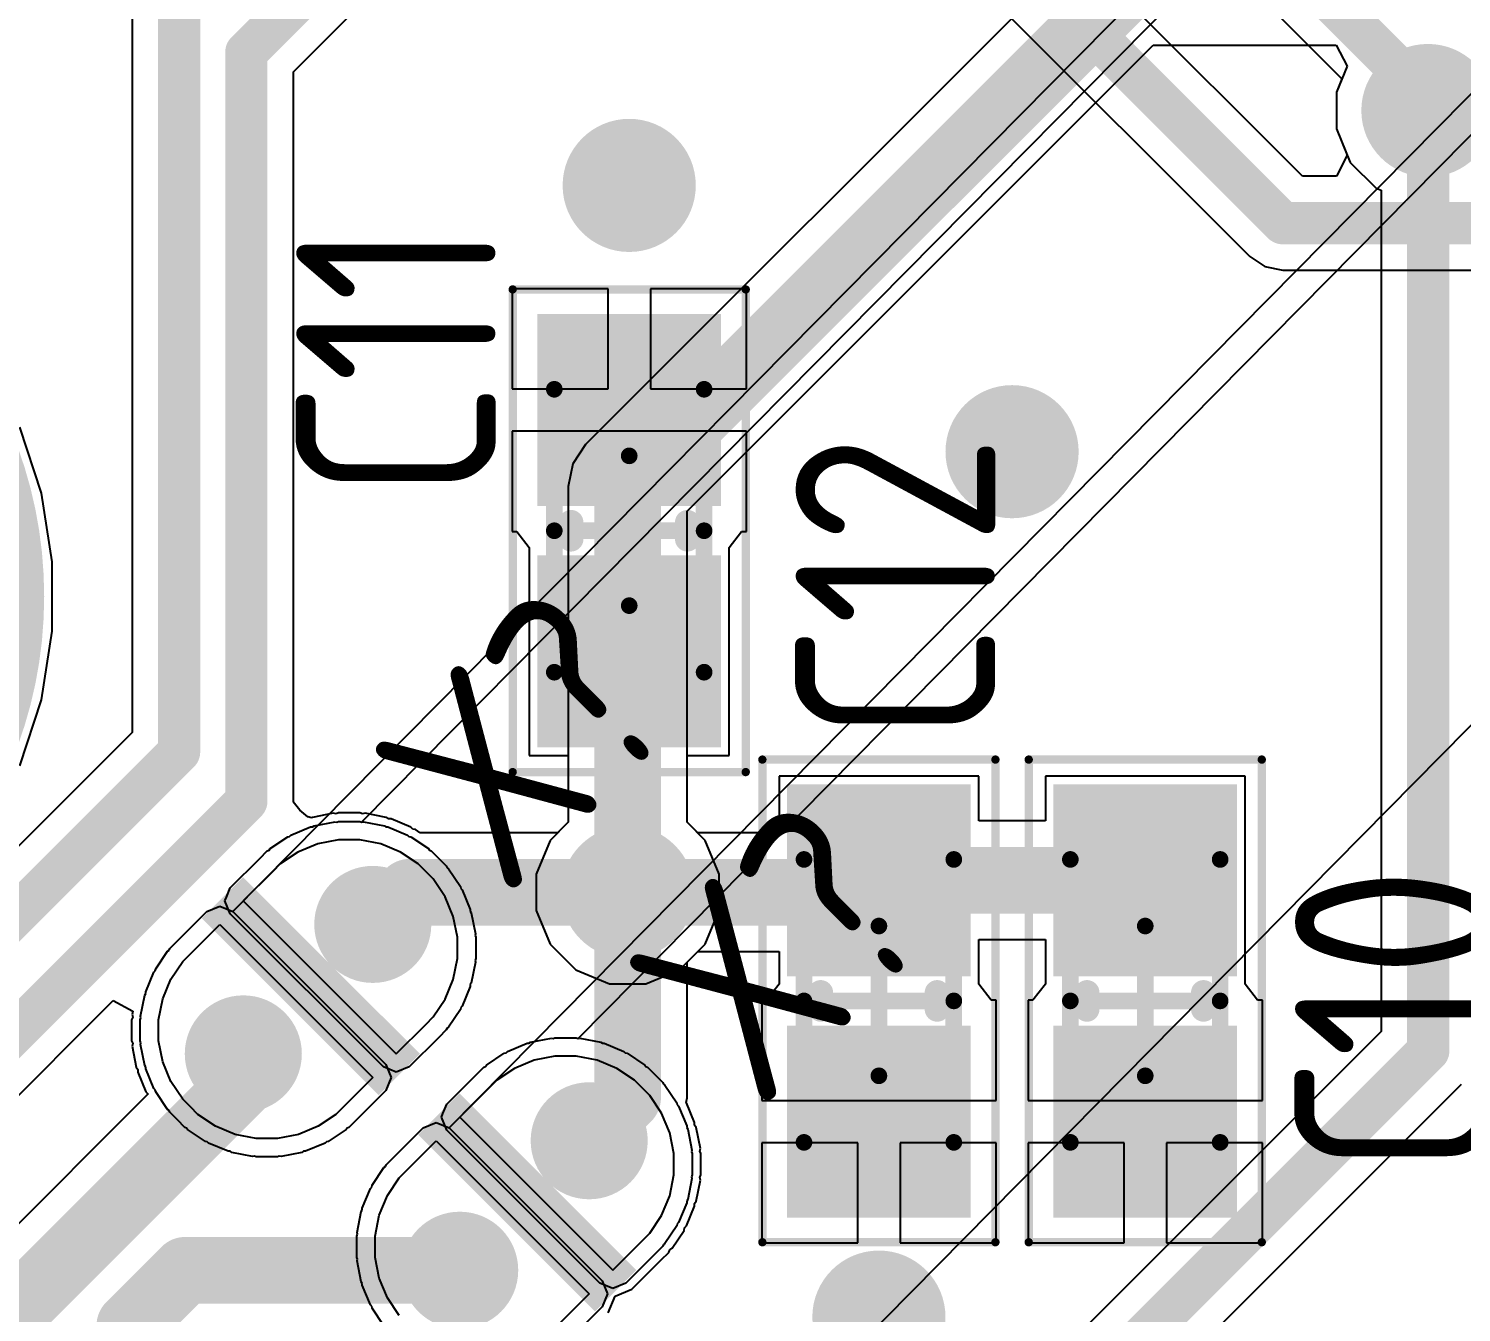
# Model space of a CAD drawing. Header units: millimetres. Extents: x 0 to 5337, y 0 to 5380.
# Drawn here: x 39.59 to 48.2, y 19.83 to 27.54 of the extents above; entities that cross this region are included whole.
import ezdxf

# ---------------------------------------------------------------- set-up
doc = ezdxf.new("R2010")
doc.units = ezdxf.units.MM
for name, color, linetype in [('BottomLayer', 5, 'Continuous'), ('BottomSolder', 6, 'Continuous'), ('Mechanical13', 56, 'Continuous'), ('Mechanical15', 56, 'Continuous'), ('TopLayer', 1, 'Continuous'), ('TopOverlay', 2, 'Continuous'), ('TopPaste', 8, 'Continuous'), ('TopSolder', 216, 'Continuous'), ('ViaHoleLayer', 16, 'Continuous')]:
    doc.layers.add(name, color=color, linetype=linetype)
doc.styles.add('GOST type A', font='', dxfattribs={"height": 0.2})
doc.styles.get('GOST type A').set_extended_font_data('GOST type A')

msp = doc.modelspace()

# ---------------------------------------------------------------- hatches: boundary and pattern name
at = {"layer": 'BottomLayer'}
h = msp.add_hatch(color=5, dxfattribs=at)
edge = h.paths.add_edge_path()
edge.add_arc((47.997999, 27.04999924), 0.3999992, 0, 360)
h = msp.add_hatch(color=5, dxfattribs=at)
edge = h.paths.add_edge_path()
edge.add_arc((43.19999996, 26.60000014), 0.3999992, 0, 360)
h = msp.add_hatch(color=5, dxfattribs=at)
edge = h.paths.add_edge_path()
edge.add_arc((45.50000044, 25.0000008), 0.3999992, 0, 360)
h = msp.add_hatch(color=5, dxfattribs=at)
edge = h.paths.add_edge_path()
edge.add_arc((43.19071117999999, 22.35306934), 0.3999992, 0, 360)
h = msp.add_hatch(color=5, dxfattribs=at)
edge = h.paths.add_edge_path()
edge.add_arc((44.6999995, 19.80000104), 0.3999992, 0, 360)
at = {"layer": 'BottomSolder'}
h = msp.add_hatch(color=6, dxfattribs=at)
edge = h.paths.add_edge_path()
edge.add_arc((37.084, 24.13), 2.60160008, 0, 360)
at = {"layer": 'TopLayer'}
h = msp.add_hatch(color=1, dxfattribs=at)
edge = h.paths.add_edge_path()
edge.add_arc((47.997999, 27.04999924), 0.3999992, 0, 360)
h = msp.add_hatch(color=1, dxfattribs=at)
edge = h.paths.add_edge_path()
edge.add_arc((43.19999996, 26.60000014), 0.3999992, 0, 360)
for points in [[(42.74999958999999, 25.72500824), (43.65000033, 25.72500824), (43.65000033, 24.7750076), (42.74999958999999, 24.7750076)], [(42.74999958999999, 24.27500098), (43.65000033, 24.27500098), (43.65000033, 23.32500034), (42.74999958999999, 23.32500034)], [(45.15000241, 21.94999166), (44.25000167, 21.94999166), (44.25000167, 22.8999923), (45.15000241, 22.8999923)], [(46.74999921, 21.95000436), (45.84999847, 21.95000436), (45.84999847, 22.900005), (46.74999921, 22.900005)], [(45.14999986999999, 20.49999456), (44.24999913, 20.49999456), (44.24999913, 21.4499952), (45.14999986999999, 21.4499952)], [(46.75000175, 20.4999971), (45.85000101, 20.4999971), (45.85000101, 21.44999774), (46.75000175, 21.44999774)]]:
    msp.add_hatch(color=1, dxfattribs=at).paths.add_polyline_path(points)
h = msp.add_hatch(color=1, dxfattribs=at)
edge = h.paths.add_edge_path()
edge.add_arc((45.50000044, 25.0000008), 0.3999992, 0, 360)
h = msp.add_hatch(color=1, dxfattribs=at)
edge = h.paths.add_edge_path()
edge.add_arc((43.19071117999999, 22.35306934), 0.3999992, 0, 360)
h = msp.add_hatch(color=1, dxfattribs=at)
edge = h.paths.add_edge_path()
edge.add_arc((41.65961696, 22.1596204), 0.2499995, 0, 360)
h = msp.add_hatch(color=1, dxfattribs=at)
edge = h.paths.add_edge_path()
edge.add_arc((40.88180038, 21.38180382), 0.2499995, 0, 360)
h = msp.add_hatch(color=1, dxfattribs=at)
edge = h.paths.add_edge_path()
edge.add_arc((42.9596169, 20.85962046), 0.2499995, 0, 360)
h = msp.add_hatch(color=1, dxfattribs=at)
edge = h.paths.add_edge_path()
edge.add_arc((42.18180032, 20.08180388), 0.2499995, 0, 360)
h = msp.add_hatch(color=1, dxfattribs=at)
edge = h.paths.add_edge_path()
edge.add_arc((44.6999995, 19.80000104), 0.3999992, 0, 360)
at = {"layer": 'TopPaste'}
for points in [[(42.74999958999999, 25.72500824), (43.65000033, 25.72500824), (43.65000033, 24.7750076), (42.74999958999999, 24.7750076)], [(42.74999958999999, 24.27500098), (43.65000033, 24.27500098), (43.65000033, 23.32500034), (42.74999958999999, 23.32500034)], [(45.15000241, 21.94999166), (44.25000167, 21.94999166), (44.25000167, 22.8999923), (45.15000241, 22.8999923)], [(46.74999921, 21.95000436), (45.84999847, 21.95000436), (45.84999847, 22.900005), (46.74999921, 22.900005)], [(45.14999986999999, 20.49999456), (44.24999913, 20.49999456), (44.24999913, 21.4499952), (45.14999986999999, 21.4499952)], [(46.75000175, 20.4999971), (45.85000101, 20.4999971), (45.85000101, 21.44999774), (46.75000175, 21.44999774)]]:
    msp.add_hatch(color=8, dxfattribs=at).paths.add_polyline_path(points)
h = msp.add_hatch(color=8, dxfattribs=at)
edge = h.paths.add_edge_path()
edge.add_arc((41.65961696, 22.1596204), 0.2499995, 0, 360)
h = msp.add_hatch(color=8, dxfattribs=at)
edge = h.paths.add_edge_path()
edge.add_arc((40.88180038, 21.38180382), 0.2499995, 0, 360)
h = msp.add_hatch(color=8, dxfattribs=at)
edge = h.paths.add_edge_path()
edge.add_arc((42.9596169, 20.85962046), 0.2499995, 0, 360)
h = msp.add_hatch(color=8, dxfattribs=at)
edge = h.paths.add_edge_path()
edge.add_arc((42.18180032, 20.08180388), 0.2499995, 0, 360)
at = {"layer": 'TopSolder'}
h = msp.add_hatch(color=216, dxfattribs=at)
edge = h.paths.add_edge_path()
edge.add_arc((37.084, 24.13), 2.60160008, 0, 360)
for points in [[(42.64839959, 25.82660824), (43.75160033, 25.82660824), (43.75160033, 24.6734076), (42.64839959, 24.6734076)], [(42.64839959, 24.37660098), (43.75160033, 24.37660098), (43.75160033, 23.22340034), (42.64839959, 23.22340034)], [(45.25160241, 21.84839166), (44.14840167, 21.84839166), (44.14840167, 23.0015923), (45.25160241, 23.0015923)], [(46.85159921, 21.84840436), (45.74839847, 21.84840436), (45.74839847, 23.001605), (46.85159921, 23.001605)], [(41.69498138, 21.13432146), (41.94246881999999, 21.3818089), (40.8802205, 22.44405722), (40.63273306, 22.19656978)], [(45.25159987, 20.39839456), (44.14839912999999, 20.39839456), (44.14839912999999, 21.5515952), (45.25159987, 21.5515952)], [(46.85160175, 20.3983971), (45.74840100999999, 20.3983971), (45.74840100999999, 21.55159774), (46.85160175, 21.55159774)], [(42.99494576, 19.8343139), (43.2424332, 20.08180134), (42.18018488, 21.14404966), (41.93269744, 20.89656222)]]:
    msp.add_hatch(color=216, dxfattribs=at).paths.add_polyline_path(points)
h = msp.add_hatch(color=216, dxfattribs=at)
edge = h.paths.add_edge_path()
edge.add_arc((41.65961696, 22.1596204), 0.3515995, 0, 360)
h = msp.add_hatch(color=216, dxfattribs=at)
edge = h.paths.add_edge_path()
edge.add_arc((40.88180038, 21.38180382), 0.3515995, 0, 360)
h = msp.add_hatch(color=216, dxfattribs=at)
edge = h.paths.add_edge_path()
edge.add_arc((42.9596169, 20.85962046), 0.3515995, 0, 360)
h = msp.add_hatch(color=216, dxfattribs=at)
edge = h.paths.add_edge_path()
edge.add_arc((42.18180032, 20.08180388), 0.3515995, 0, 360)
at = {"layer": 'ViaHoleLayer'}
h = msp.add_hatch(color=16, dxfattribs=at)
edge = h.paths.add_edge_path()
edge.add_arc((47.997999, 27.04999924), 0.1999996, 0, 360)
h = msp.add_hatch(color=16, dxfattribs=at)
edge = h.paths.add_edge_path()
edge.add_arc((43.19999996, 26.60000014), 0.1999996, 0, 360)
h = msp.add_hatch(color=16, dxfattribs=at)
edge = h.paths.add_edge_path()
edge.add_arc((45.50000044, 25.0000008), 0.1999996, 0, 360)
h = msp.add_hatch(color=16, dxfattribs=at)
edge = h.paths.add_edge_path()
edge.add_arc((43.19071117999999, 22.35306934), 0.1999996, 0, 360)
h = msp.add_hatch(color=16, dxfattribs=at)
edge = h.paths.add_edge_path()
edge.add_arc((44.6999995, 19.80000104), 0.1999996, 0, 360)

# ---------------------------------------------------------------- linework, layer by layer
at = {"layer": 'BottomLayer'}
for p, q in [((45.94766274, 28.05233658), (42.93837488, 25.04304872)), ((43.54756848, 24.64289712), (46.34781434, 27.44314298)), ((46.34781434, 27.44314298), (47.44739304, 27.44314298)), ((47.44739304, 27.44314298), (47.51292503999999, 27.31614044)), ((47.51292503999999, 27.31614044), (47.4480001, 27.15939958)), ((47.4480001, 27.15939958), (47.4480001, 26.9405989)), ((47.4480001, 26.9405989), (47.53173373999999, 26.73845046)), ((47.53173373999999, 26.73845046), (47.68645022, 26.58373398)), ((47.68645022, 26.58373398), (47.71757284, 26.57084348)), ((47.71757284, 26.57084348), (47.71757284, 21.51698516)), ((39.66874718, 24.75054232), (39.5398498, 25.14724714)), ((42.93837488, 25.04304872), (42.86101917999999, 24.92727552)), ((42.86101917999999, 24.92727552), (42.83385388, 24.79071242)), ((42.83385388, 24.79071242), (42.83385388, 22.77402608)), ((39.73399978, 24.3385594), (39.66874718, 24.75054232)), ((43.54756848, 22.77402608), (43.54756848, 24.64289712)), ((39.73399978, 23.9214406), (39.73399978, 24.3385594)), ((39.66874718, 23.50945768), (39.73399978, 23.9214406)), ((39.5398498, 23.11275286), (39.66874718, 23.50945768)), ((42.83385388, 22.77402608), (42.72444592, 22.66461812)), ((43.65697644, 22.66461812), (43.54756848, 22.77402608)), ((42.72444592, 22.66461812), (42.64071228, 22.46246968)), ((43.74071007999999, 22.46246968), (43.65697644, 22.66461812)), ((42.64071228, 22.46246968), (42.64071228, 22.243669)), ((43.74071007999999, 22.243669), (43.74071007999999, 22.46246968)), ((42.64071228, 22.243669), (42.72444592, 22.04152056)), ((43.65697644, 22.04152056), (43.74071007999999, 22.243669)), ((42.72444592, 22.04152056), (42.8791624, 21.88680408)), ((43.50225996, 21.88680408), (43.65697644, 22.04152056)), ((42.8791624, 21.88680408), (43.08131084, 21.80307044)), ((43.30011152, 21.80307044), (43.50225996, 21.88680408)), ((43.08131084, 21.80307044), (43.30011152, 21.80307044)), ((47.71757284, 21.51698516), (39.80995594, 13.6093708)), ((40.13793597999999, 13.13852084), (48.1997004, 21.2002878))]:
    msp.add_line(p, q, dxfattribs=at)
for points, const_width in [([(43.19071117999999, 24.79071242), (46.19999903999999, 27.80000028)], 0.3999992), ([(47.997999, 27.04999924), (48.00000052, 27.04799772)], 0.254), ([(48.00000052, 21.40000038), (48.00000052, 27.04799772)], 0.254), ([(43.19071117999999, 22.35306934), (43.19071117999999, 24.79071242)], 0.3999992), ([(39.59999954, 12.9999994), (48.00000052, 21.40000038)], 0.254)]:
    msp.add_lwpolyline(points, dxfattribs=dict(at, const_width=const_width))
for points, const_width in [([(47.934499, 27.04999924, 1), (48.061499, 27.04999924, 1)], 0.127), ([(47.93650052, 27.04799772, 1), (48.06350052, 27.04799772, 1)], 0.127), ([(47.93650052, 27.04799772, 1), (48.06350052, 27.04799772, 1)], 0.127), ([(43.09071138, 24.79071242, 1), (43.29071098, 24.79071242, 1)], 0.1999996), ([(43.09071138, 24.79071242, 1), (43.29071098, 24.79071242, 1)], 0.1999996), ([(43.09071138, 22.35306934, 1), (43.29071098, 22.35306934, 1)], 0.1999996), ([(47.93650052, 21.40000038, 1), (48.06350052, 21.40000038, 1)], 0.127), ([(47.93650052, 21.40000038, 1), (48.06350052, 21.40000038, 1)], 0.127)]:
    msp.add_lwpolyline(points, format="xyb", close=True, dxfattribs=dict(at, const_width=const_width))
at = {"layer": 'Mechanical13', "const_width": 0.0999998}
for points in [[(42.74999832, 25.37500386), (43.64999906, 25.37500894)], [(42.74999832, 23.67500472), (42.74999832, 25.37500386)], [(43.64999906, 23.67500472), (43.64999906, 25.37500894)], [(42.74999832, 23.67500472), (43.64999906, 23.67500472)], [(44.24999786, 22.549993), (45.15000113999999, 22.549993)], [(44.24999786, 22.549993), (44.2500004, 20.8499964)], [(45.1499986, 20.8499964), (45.15000113999999, 22.549993)], [(45.8499972, 20.85000402), (45.84999974, 22.55000062)], [(45.84999974, 22.55000062), (46.75000048, 22.55000316)], [(46.75000048, 20.85000402), (46.75000048, 22.55000316)], [(44.2500004, 20.8499964), (45.1499986, 20.8499964)], [(45.8499972, 20.85000402), (46.75000048, 20.85000402)]]:
    msp.add_lwpolyline(points, dxfattribs=at)
at = {"layer": 'Mechanical13', "const_width": 0.0499999}
for points in [[(42.72499964, 25.37500386, 1), (42.774997, 25.37500386, 1)], [(42.72499964, 25.37500386, 1), (42.774997, 25.37500386, 1)], [(43.62500038, 25.37500894, 1), (43.67499773999999, 25.37500894, 1)], [(43.62500038, 25.37500894, 1), (43.67499773999999, 25.37500894, 1)], [(42.72499964, 23.67500472, 1), (42.774997, 23.67500472, 1)], [(42.72499964, 23.67500472, 1), (42.774997, 23.67500472, 1)], [(43.62500038, 23.67500472, 1), (43.67499773999999, 23.67500472, 1)], [(43.62500038, 23.67500472, 1), (43.67499773999999, 23.67500472, 1)], [(44.22499918, 22.549993, 1), (44.27499654, 22.549993, 1)], [(44.22499918, 22.549993, 1), (44.27499654, 22.549993, 1)], [(45.12500246, 22.549993, 1), (45.17499982, 22.549993, 1)], [(45.12500246, 22.549993, 1), (45.17499982, 22.549993, 1)], [(45.82500106, 22.55000062, 1), (45.87499842, 22.55000062, 1)], [(45.82500106, 22.55000062, 1), (45.87499842, 22.55000062, 1)], [(46.72500179999999, 22.55000316, 1), (46.77499915999999, 22.55000316, 1)], [(46.72500179999999, 22.55000316, 1), (46.77499915999999, 22.55000316, 1)], [(44.22500172, 20.8499964, 1), (44.27499908, 20.8499964, 1)], [(44.22500172, 20.8499964, 1), (44.27499908, 20.8499964, 1)], [(45.12499991999999, 20.8499964, 1), (45.17499728, 20.8499964, 1)], [(45.12499991999999, 20.8499964, 1), (45.17499728, 20.8499964, 1)], [(45.82499852, 20.85000402, 1), (45.87499588, 20.85000402, 1)], [(45.82499852, 20.85000402, 1), (45.87499588, 20.85000402, 1)], [(46.72500179999999, 20.85000402, 1), (46.77499915999999, 20.85000402, 1)], [(46.72500179999999, 20.85000402, 1), (46.77499915999999, 20.85000402, 1)]]:
    msp.add_lwpolyline(points, format="xyb", close=True, dxfattribs=at)
at = {"layer": 'Mechanical15'}
for points, const_width in [([(42.49999881999999, 23.07500846), (42.49999881999999, 25.9750052)], 0.0499999), ([(42.49999881999999, 25.9750052), (43.89999855999999, 25.97500266)], 0.0499999), ([(43.89999855999999, 23.07500592), (43.89999855999999, 25.97500266)], 0.0499999), ([(43.19999996, 24.07500138), (43.19999996, 24.9750072)], 0.0999998), ([(42.74999832, 24.52500556), (43.6500016, 24.52500556)], 0.0999998), ([(44.0000009, 23.14999434), (45.40000063999999, 23.14999434)], 0.0499999), ([(44.0000009, 20.25000014), (44.0000009, 23.14999434)], 0.0499999), ([(45.40000063999999, 20.25000014), (45.40000063999999, 23.14999434)], 0.0499999), ([(45.60000024, 20.25000268), (45.60000024, 23.1500045)], 0.0499999), ([(45.60000024, 23.1500045), (46.99999998, 23.14999942)], 0.0499999), ([(46.99999998, 20.25000522), (46.99999998, 23.14999942)], 0.0499999), ([(42.49999881999999, 23.07500846), (43.89999855999999, 23.07500592)], 0.0499999), ([(44.6999995, 21.24999306), (44.70000204, 22.14999126)], 0.0999998), ([(46.29999883999999, 21.25000322), (46.29999883999999, 22.15000396)], 0.0999998), ([(44.2500004, 21.69998962), (45.15000113999999, 21.69999724)], 0.0999998), ([(45.8499972, 21.70000232), (46.75000048, 21.70000232)], 0.0999998), ([(44.0000009, 20.25000014), (45.40000063999999, 20.25000014)], 0.0499999), ([(45.60000024, 20.25000268), (46.99999998, 20.25000522)], 0.0499999)]:
    msp.add_lwpolyline(points, dxfattribs=dict(at, const_width=const_width))
for points, const_width in [([(42.48749948, 25.9750052, 1), (42.51249816, 25.9750052, 1)], 0.02499868), ([(42.48749948, 25.9750052, 1), (42.51249816, 25.9750052, 1)], 0.02499868), ([(43.88749922, 25.97500266, 1), (43.9124979, 25.97500266, 1)], 0.02499868), ([(43.88749922, 25.97500266, 1), (43.9124979, 25.97500266, 1)], 0.02499868), ([(43.17500128, 24.9750072, 1), (43.22499864, 24.9750072, 1)], 0.0499999), ([(42.72499964, 24.52500556, 1), (42.774997, 24.52500556, 1)], 0.0499999), ([(43.62500292, 24.52500556, 1), (43.67500028, 24.52500556, 1)], 0.0499999), ([(43.17500128, 24.07500138, 1), (43.22499864, 24.07500138, 1)], 0.0499999), ([(43.98750156, 23.14999434, 1), (44.01250024, 23.14999434, 1)], 0.02499868), ([(43.98750156, 23.14999434, 1), (44.01250024, 23.14999434, 1)], 0.02499868), ([(45.3875013, 23.14999434, 1), (45.41249997999999, 23.14999434, 1)], 0.02499868), ([(45.3875013, 23.14999434, 1), (45.41249997999999, 23.14999434, 1)], 0.02499868), ([(45.5875009, 23.1500045, 1), (45.61249958, 23.1500045, 1)], 0.02499868), ([(45.5875009, 23.1500045, 1), (45.61249958, 23.1500045, 1)], 0.02499868), ([(46.98750063999999, 23.14999942, 1), (47.01249932, 23.14999942, 1)], 0.02499868), ([(46.98750063999999, 23.14999942, 1), (47.01249932, 23.14999942, 1)], 0.02499868), ([(42.48749948, 23.07500846, 1), (42.51249816, 23.07500846, 1)], 0.02499868), ([(42.48749948, 23.07500846, 1), (42.51249816, 23.07500846, 1)], 0.02499868), ([(43.88749922, 23.07500592, 1), (43.9124979, 23.07500592, 1)], 0.02499868), ([(43.88749922, 23.07500592, 1), (43.9124979, 23.07500592, 1)], 0.02499868), ([(44.67500336, 22.14999126, 1), (44.72500072, 22.14999126, 1)], 0.0499999), ([(46.27500016, 22.15000396, 1), (46.32499752, 22.15000396, 1)], 0.0499999), ([(44.22500172, 21.69998962, 1), (44.27499908, 21.69998962, 1)], 0.0499999), ([(45.12500246, 21.69999724, 1), (45.17499982, 21.69999724, 1)], 0.0499999), ([(45.82499852, 21.70000232, 1), (45.87499588, 21.70000232, 1)], 0.0499999), ([(46.72500179999999, 21.70000232, 1), (46.77499915999999, 21.70000232, 1)], 0.0499999), ([(44.67500081999999, 21.24999306, 1), (44.72499818, 21.24999306, 1)], 0.0499999), ([(46.27500016, 21.25000322, 1), (46.32499752, 21.25000322, 1)], 0.0499999), ([(43.98750156, 20.25000014, 1), (44.01250024, 20.25000014, 1)], 0.02499868), ([(43.98750156, 20.25000014, 1), (44.01250024, 20.25000014, 1)], 0.02499868), ([(45.3875013, 20.25000014, 1), (45.41249997999999, 20.25000014, 1)], 0.02499868), ([(45.3875013, 20.25000014, 1), (45.41249997999999, 20.25000014, 1)], 0.02499868), ([(45.5875009, 20.25000268, 1), (45.61249958, 20.25000268, 1)], 0.02499868), ([(45.5875009, 20.25000268, 1), (45.61249958, 20.25000268, 1)], 0.02499868), ([(46.98750063999999, 20.25000522, 1), (47.01249932, 20.25000522, 1)], 0.02499868), ([(46.98750063999999, 20.25000522, 1), (47.01249932, 20.25000522, 1)], 0.02499868)]:
    msp.add_lwpolyline(points, format="xyb", close=True, dxfattribs=dict(at, const_width=const_width))
at = {"layer": 'TopLayer'}
for p, q in [((47.24399746, 26.65542548), (44.02471509999999, 29.87470784)), ((43.77473084, 29.3258621), (46.92730263999999, 26.1732903)), ((41.18242716, 27.28301122), (41.99198612, 28.09257272)), ((46.90029228, 27.82129056), (47.48144428, 27.2401411)), ((40.2135721, 27.69598728), (40.2135721, 23.31298614)), ((41.18242716, 22.89999992), (41.18242716, 27.28301122)), ((47.48144428, 27.2401411), (47.4480001, 27.15939958)), ((47.4480001, 27.15939958), (47.4480001, 26.9405989)), ((47.4480001, 26.9405989), (47.51351686, 26.78242802)), ((47.51351686, 26.78242802), (47.44882306, 26.65542548)), ((47.44882306, 26.65542548), (47.24399746, 26.65542548)), ((46.92730263999999, 26.1732903), (47.01892806, 26.11206868)), ((47.01892806, 26.11206868), (47.12701014, 26.09056758)), ((47.12701014, 26.09056758), (47.12702284, 26.09057012)), ((47.12702284, 26.09057012), (49.57298695999999, 26.09057012)), ((43.07299996, 25.97900824), (42.49600086, 25.97900824)), ((42.49600086, 25.97900824), (42.49600086, 25.37700792)), ((43.07299996, 25.37700792), (43.07299996, 25.97900824)), ((43.90399906, 25.97900824), (43.32699995999999, 25.97900824)), ((43.32699995999999, 25.97900824), (43.32699995999999, 25.37700792)), ((43.90399906, 25.37700792), (43.90399906, 25.97900824)), ((42.49600086, 25.37700792), (43.07299996, 25.37700792)), ((43.32699995999999, 25.37700792), (43.90399906, 25.37700792)), ((39.66874718, 24.75054232), (39.5398498, 25.14724714)), ((43.90399906, 25.12300792), (42.49600086, 25.12300792)), ((42.49600086, 25.12300792), (42.49600086, 24.5210076)), ((43.90399906, 24.5210076), (43.90399906, 25.12300792)), ((39.73399978, 24.3385594), (39.66874718, 24.75054232)), ((42.49600086, 24.5210076), (42.52517529999999, 24.5210076)), ((42.52517529999999, 24.5210076), (42.59999861999999, 24.42500068)), ((43.8000013, 24.42500068), (43.87482462, 24.5210076)), ((43.87482462, 24.5210076), (43.90399906, 24.5210076)), ((42.59999861999999, 24.42500068), (42.60000116, 24.39400506)), ((42.60000116, 24.39400506), (42.60000116, 23.17500064)), ((43.79999876, 24.39400506), (43.8000013, 24.42500068)), ((43.79999876, 23.17500064), (43.79999876, 24.39400506)), ((39.73399978, 23.9214406), (39.73399978, 24.3385594)), ((39.66874718, 23.50945768), (39.73399978, 23.9214406)), ((39.5398498, 23.11275286), (39.66874718, 23.50945768)), ((40.2135721, 23.31298614), (38.08301248, 21.18242652)), ((42.60000116, 23.17500064), (42.83385388, 23.17500064)), ((42.83385388, 23.17500064), (42.83385388, 22.77402608)), ((43.54756848, 22.77402608), (43.54756848, 23.17500064)), ((43.54756848, 23.17500064), (43.79999876, 23.17500064)), ((45.30000084, 23.049992), (44.10000324, 23.049992)), ((44.10000324, 23.049992), (44.10000324, 22.70992664)), ((45.30000084, 22.7818569), (45.30000084, 23.049992)), ((46.89999764, 23.0500047), (45.70000004, 23.0500047)), ((45.70000004, 23.0500047), (45.70000004, 22.7818569)), ((46.89999764, 21.83100028), (46.89999764, 23.0500047)), ((41.18153307999999, 22.89550666), (41.18242716, 22.89999992)), ((41.2222315, 22.84649736), (41.18153307999999, 22.89550666)), ((41.26893448, 22.80562114), (41.2222315, 22.84649736)), ((41.42250288, 22.82744228), (41.29692528, 22.80246138)), ((41.43881476, 22.8241987), (41.42250288, 22.82744228)), ((41.45417922, 22.8305614), (41.43881476, 22.8241987)), ((41.58221808, 22.8305614), (41.45417922, 22.8305614)), ((41.59758254, 22.8241987), (41.58221808, 22.8305614)), ((41.61389441999999, 22.82744228), (41.59758254, 22.8241987)), ((41.73947456, 22.80246138), (41.61389441999999, 22.82744228)), ((41.29183766, 22.79906286), (41.26893448, 22.80562114)), ((41.29692528, 22.80246138), (41.29183766, 22.79906286)), ((41.75329978, 22.7932234), (41.73947456, 22.80246138)), ((41.76992661999999, 22.7932234), (41.75329978, 22.7932234)), ((41.8882195, 22.7442268), (41.76992661999999, 22.7932234)), ((41.89998223999999, 22.73246406), (41.8882195, 22.7442268)), ((41.91629158, 22.72922048), (41.89998223999999, 22.73246406)), ((41.9451663, 22.70992664), (41.91629158, 22.72922048)), ((42.83385388, 22.77402608), (42.76975443999999, 22.70992664)), ((43.61166792, 22.70992664), (43.54756848, 22.77402608)), ((45.70000004, 22.7818569), (45.30000084, 22.7818569)), ((41.32860162, 22.64322116), (41.21030873999999, 22.59422456)), ((41.45417922, 22.66820206), (41.32860162, 22.64322116)), ((41.58221808, 22.66820206), (41.45417922, 22.66820206)), ((41.70779568, 22.64322116), (41.58221808, 22.66820206)), ((41.82608856, 22.59422456), (41.70779568, 22.64322116)), ((42.76975443999999, 22.70992664), (41.9451663, 22.70992664)), ((44.10000324, 22.70992664), (43.61166792, 22.70992664)), ((41.21030873999999, 22.59422456), (41.10384972, 22.52308932)), ((41.93254758, 22.52308932), (41.82608856, 22.59422456)), ((41.0585793, 22.47782144), (40.88180292, 22.30104252)), ((41.10384972, 22.52308932), (41.0585793, 22.47782144)), ((41.0585793, 22.47782144), (41.0585793, 22.47782144)), ((41.977818, 22.47782144), (41.93254758, 22.52308932)), ((41.97781546, 22.4778189), (41.977818, 22.47782144)), ((42.02308588, 22.43255102), (41.97781546, 22.4778189)), ((42.09421858, 22.32608946), (42.02308588, 22.43255102)), ((40.88180292, 22.30104252), (41.80104162, 21.38180382)), ((42.14321772, 22.20779912), (42.09421858, 22.32608946)), ((42.16819862, 22.08221898), (42.14321772, 22.20779912)), ((40.56360188, 21.98284148), (40.74037826, 22.1596204)), ((40.74037826, 22.1596204), (41.65961696, 21.2403817)), ((42.16819862, 21.95418012), (42.16819862, 22.08221898)), ((45.30000084, 21.83099774), (45.30000084, 22.0681423)), ((45.30000084, 22.0681423), (45.70000004, 22.0681423)), ((45.70000004, 22.0681423), (45.70000004, 21.83100028)), ((40.51833146, 21.93757106), (40.56359934, 21.98284148)), ((40.56359934, 21.98284148), (40.56360188, 21.98284148)), ((42.14321772, 21.82859998), (42.16819862, 21.95418012)), ((43.54756848, 21.9321126), (43.61166792, 21.99621204)), ((43.61166792, 21.99621204), (44.10000324, 21.99621204)), ((44.10000324, 21.99621204), (44.10000324, 21.83099774)), ((40.44719622, 21.83111204), (40.51833146, 21.93757106)), ((43.54756848, 21.1177759), (43.54756848, 21.9321126)), ((40.39819962, 21.71281916), (40.44719622, 21.83111204)), ((42.09421858, 21.71030964), (42.14321772, 21.82859998)), ((44.1000007, 21.79999196), (44.02515452, 21.7039952)), ((44.10000324, 21.83099774), (44.1000007, 21.79999196)), ((45.30000337999999, 21.79999196), (45.30000084, 21.83099774)), ((45.37484955999999, 21.7039952), (45.30000337999999, 21.79999196)), ((45.6999975, 21.80000466), (45.62517418, 21.70399774)), ((45.70000004, 21.83100028), (45.6999975, 21.80000466)), ((46.90000018, 21.80000466), (46.89999764, 21.83100028)), ((46.9748235, 21.70399774), (46.90000018, 21.80000466)), ((38.6957062, 20.29629164), (40.10092056, 21.701506)), ((40.10092056, 21.701506), (40.2179663, 21.6389458)), ((40.37322126, 21.58724156), (40.39819962, 21.71281916)), ((42.02308588, 21.60384808), (42.09421858, 21.71030964)), ((44.02515452, 21.7039952), (43.9960004, 21.7039952)), ((43.9960004, 21.7039952), (43.9960004, 21.10199488)), ((45.40399859999999, 21.7039952), (45.37484955999999, 21.7039952)), ((45.40399859999999, 21.10199488), (45.40399859999999, 21.7039952)), ((45.62517418, 21.70399774), (45.59600228, 21.70399774)), ((45.59600228, 21.70399774), (45.59600228, 21.10199234)), ((47.00400047999999, 21.70399774), (46.9748235, 21.70399774)), ((47.00400047999999, 21.10199234), (47.00400047999999, 21.70399774)), ((40.21722462, 21.60260602), (40.21086192, 21.58724156)), ((40.2179663, 21.6389458), (40.21398104, 21.61891536)), ((40.21398104, 21.61891536), (40.21722462, 21.60260602)), ((41.97781546, 21.5585802), (42.02308588, 21.60384808)), ((40.21086192, 21.58724156), (40.21086192, 21.4592027)), ((40.37322126, 21.4592027), (40.37322126, 21.58724156)), ((41.80104162, 21.38180382), (41.97781546, 21.5585802)), ((40.21086192, 21.4592027), (40.21722462, 21.44383824)), ((40.21722462, 21.44383824), (40.21398104, 21.4275289)), ((40.39819962, 21.3336251), (40.37322126, 21.4592027)), ((40.21398104, 21.4275289), (40.2389594, 21.3019513)), ((42.75417916, 21.36820212), (42.62860156, 21.34322122)), ((42.88221802, 21.36820212), (42.75417916, 21.36820212)), ((43.00779562, 21.34322122), (42.88221802, 21.36820212)), ((40.2389594, 21.3019513), (40.24819737999999, 21.28812608)), ((40.24819737999999, 21.28812608), (40.24819737999999, 21.27149416)), ((40.24819737999999, 21.27149416), (40.29719398, 21.15320128)), ((40.44719622, 21.21533222), (40.39819962, 21.3336251)), ((42.51030867999999, 21.29422462), (42.40384966, 21.22308938)), ((42.62860156, 21.34322122), (42.51030867999999, 21.29422462)), ((43.12608849999999, 21.29422462), (43.00779562, 21.34322122)), ((43.23254752, 21.22308938), (43.12608849999999, 21.29422462)), ((40.51833146, 21.1088732), (40.44719622, 21.21533222)), ((41.65961696, 21.2403817), (41.48284058, 21.06360532)), ((42.35857924, 21.1778215), (42.18180286, 21.00104258)), ((42.40384966, 21.22308938), (42.35857924, 21.1778215)), ((42.35857924, 21.1778215), (42.35857924, 21.1778215)), ((43.27781794, 21.1778215), (43.23254752, 21.22308938)), ((43.27781539999999, 21.17781896), (43.27781794, 21.1778215)), ((43.32308582, 21.13255108), (43.27781539999999, 21.17781896)), ((40.30920055999999, 21.14021426), (38.82518016, 19.65619386)), ((40.29719398, 21.15320128), (40.30895672, 21.14143854)), ((40.30895672, 21.14143854), (40.30920055999999, 21.14021426)), ((40.56360188, 21.06360532), (40.51833146, 21.1088732)), ((43.39421852, 21.02608952), (43.32308582, 21.13255108)), ((43.54211002, 21.0903312), (43.54756848, 21.1177759)), ((43.54421822, 21.088223), (43.54211002, 21.0903312)), ((43.59321736, 20.9699352), (43.54421822, 21.088223)), ((43.9960004, 21.10199488), (44.69999442, 21.10199488)), ((44.69999442, 21.10199488), (45.40399859999999, 21.10199488)), ((45.59600228, 21.10199234), (46.30000646, 21.10199234)), ((46.30000646, 21.10199234), (47.00400047999999, 21.10199234)), ((40.60886976, 21.0183349), (40.56360188, 21.06360532)), ((40.71533132, 20.9472022), (40.60886976, 21.0183349)), ((41.4375727, 21.0183349), (41.33111114, 20.9472022)), ((41.48284058, 21.06360532), (41.4375727, 21.0183349)), ((42.18180286, 21.00104258), (43.10104156, 20.08180388)), ((43.44321765999999, 20.90779918), (43.39421852, 21.02608952)), ((40.83362166, 20.89820306), (40.71533132, 20.9472022)), ((41.33111114, 20.9472022), (41.2128208, 20.89820306)), ((43.59321736, 20.95330328), (43.59321736, 20.9699352)), ((43.60245788, 20.93947552), (43.59321736, 20.95330328)), ((43.62743878, 20.81389538), (43.60245788, 20.93947552)), ((40.9592018, 20.8732247), (40.83362166, 20.89820306)), ((41.08724066, 20.8732247), (40.9592018, 20.8732247)), ((41.2128208, 20.89820306), (41.08724066, 20.8732247)), ((41.86360182, 20.68284154), (42.0403782, 20.85962046)), ((42.0403782, 20.85962046), (42.9596169, 19.94038176)), ((43.46819856, 20.78221904), (43.44321765999999, 20.90779918)), ((44.57299441999999, 20.84799488), (43.9960004, 20.84799488)), ((43.9960004, 20.84799488), (43.9960004, 20.24599456)), ((44.57299441999999, 20.24599456), (44.57299441999999, 20.84799488)), ((45.40399859999999, 20.84799488), (44.82699442, 20.84799488)), ((44.82699442, 20.84799488), (44.82699442, 20.24599456)), ((45.40399859999999, 20.24599456), (45.40399859999999, 20.84799488)), ((46.17300646, 20.84799234), (45.59600228, 20.84799234)), ((45.59600228, 20.84799234), (45.59600228, 20.2459971)), ((46.17300646, 20.2459971), (46.17300646, 20.84799234)), ((47.00400047999999, 20.84799234), (46.42700646, 20.84799234)), ((46.42700646, 20.84799234), (46.42700646, 20.2459971)), ((47.00400047999999, 20.2459971), (47.00400047999999, 20.84799234)), ((43.46819856, 20.65418018), (43.46819856, 20.78221904)), ((43.6241952, 20.7975835), (43.62743878, 20.81389538)), ((43.6305579, 20.78221904), (43.6241952, 20.7975835)), ((43.6305579, 20.65418018), (43.6305579, 20.78221904)), ((41.8183314, 20.63757112), (41.86359928, 20.68284154)), ((41.86359928, 20.68284154), (41.86360182, 20.68284154)), ((41.74719615999999, 20.5311121), (41.8183314, 20.63757112)), ((43.44321765999999, 20.52860004), (43.46819856, 20.65418018)), ((43.60245788, 20.4969237), (43.62743878, 20.62250384)), ((43.6241952, 20.63881572), (43.6305579, 20.65418018)), ((43.62743878, 20.62250384), (43.6241952, 20.63881572)), ((41.69819956, 20.41281922), (41.74719615999999, 20.5311121)), ((43.39421852, 20.4103097), (43.44321765999999, 20.52860004)), ((43.59321736, 20.48309594), (43.60245788, 20.4969237)), ((41.6732212, 20.28724162), (41.69819956, 20.41281922)), ((43.32308582, 20.30384814), (43.39421852, 20.4103097)), ((43.54421822, 20.34817622), (43.59321736, 20.46646656)), ((43.59321736, 20.46646656), (43.59321736, 20.48309594)), ((43.45808428, 20.21364766), (43.52921698, 20.32010922)), ((43.52921698, 20.32010922), (43.53246056, 20.33641856)), ((43.53246056, 20.33641856), (43.54421822, 20.34817622)), ((41.6732212, 20.15920276), (41.6732212, 20.28724162)), ((43.10104156, 20.08180388), (43.27781539999999, 20.25858026)), ((43.27781539999999, 20.25858026), (43.32308582, 20.30384814)), ((43.9960004, 20.24599456), (44.57299441999999, 20.24599456)), ((44.82699442, 20.24599456), (45.40399859999999, 20.24599456)), ((45.59600228, 20.2459971), (46.17300646, 20.2459971)), ((46.42700646, 20.2459971), (47.00400047999999, 20.2459971)), ((41.69819956, 20.03362516), (41.6732212, 20.15920276)), ((43.21584702, 19.96699842), (43.39261832, 20.14377226)), ((43.39261832, 20.14377226), (43.43788874, 20.18904014)), ((43.43788874, 20.18904014), (43.44425398, 20.20440714)), ((43.44425398, 20.20440714), (43.45808428, 20.21364766)), ((41.74719615999999, 19.91533228), (41.69819956, 20.03362516)), ((41.8183314, 19.80887326), (41.74719615999999, 19.91533228)), ((42.9596169, 19.94038176), (42.78284052, 19.76360538)), ((43.07442236, 19.8255763), (43.11584214, 19.92557356)), ((43.11584214, 19.92557356), (43.21584702, 19.96699842))]:
    msp.add_line(p, q, dxfattribs=at)
for points, const_width in [([(43.8250076, 29.67500034), (47.12701014, 26.3729978)], 0.254), ([(40.89999948, 27.39999854), (41.87500134, 28.3750004)], 0.254), ([(47.09999978, 28.02099806), (47.997999, 27.12299884)], 0.254), ([(40.49599978, 23.19599882), (40.49599978, 27.69599998)], 0.254), ([(40.89999948, 22.89999992), (40.89999948, 27.39999854)], 0.254), ([(47.997999, 27.04999924), (47.997999, 27.12299884)], 0.254), ([(47.12701014, 26.3729978), (49.57299966, 26.3729978)], 0.254), ([(43.19071117999999, 23.52499994), (43.19999996, 23.80000066)], 0.3999992), ([(43.19071117999999, 22.35306934), (43.19071117999999, 23.52499994)], 0.3999992), ([(38.1999998, 20.89999884), (40.49599978, 23.19599882)], 0.254), ([(38.4959987, 20.49599914), (40.89999948, 22.89999992)], 0.254), ([(41.68667812, 22.1596204), (41.88012706, 22.35306934)], 0.3999992), ([(41.88012706, 22.35306934), (43.19071117999999, 22.35306934)], 0.3999992), ([(43.19071117999999, 21.1177759), (43.19071117999999, 22.35306934)], 0.3999992), ([(43.19071117999999, 22.35306934), (44.35306852, 22.35306934)], 0.3999992), ([(44.70000204, 22.42499198), (44.70000966, 22.4249996)], 0.3999992), ([(44.70000966, 22.4249996), (46.29999376, 22.4249996)], 0.3999992), ([(46.29999376, 22.4249996), (46.29999883999999, 22.42500468)], 0.3999992), ([(41.65961696, 22.1596204), (41.68667812, 22.1596204)], 0.3999992), ([(40.8626691, 21.36267254), (40.88180038, 21.38180382)], 0.3999992), ([(40.8626691, 21.1890102), (40.8626691, 21.36267254)], 0.3999992), ([(39.07751646, 19.40385756), (40.8626691, 21.1890102)], 0.3999992), ([(42.9596169, 20.88668162), (43.19071117999999, 21.1177759)], 0.3999992), ([(42.9596169, 20.85962046), (42.9596169, 20.88668162)], 0.3999992), ([(40.20000088, 19.74852794), (40.53327682, 20.08180388)], 0.3999992), ([(40.53327682, 20.08180388), (42.18180032, 20.08180388)], 0.3999992), ([(40.20000088, 19.0813944), (40.20000088, 19.74852794)], 0.3999992)]:
    msp.add_lwpolyline(points, dxfattribs=dict(at, const_width=const_width))
for points, const_width in [([(40.83649947999999, 27.39999854, 1), (40.96349948, 27.39999854, 1)], 0.127), ([(40.83649947999999, 27.39999854, 1), (40.96349948, 27.39999854, 1)], 0.127), ([(47.934499, 27.12299884, 1), (48.061499, 27.12299884, 1)], 0.127), ([(47.934499, 27.12299884, 1), (48.061499, 27.12299884, 1)], 0.127), ([(47.934499, 27.04999924, 1), (48.061499, 27.04999924, 1)], 0.127), ([(47.06351014, 26.3729978, 1), (47.19051014, 26.3729978, 1)], 0.127), ([(47.06351014, 26.3729978, 1), (47.19051014, 26.3729978, 1)], 0.127), ([(43.10000016, 23.80000066, 1), (43.29999976, 23.80000066, 1)], 0.1999996), ([(43.09071138, 23.52499994, 1), (43.29071098, 23.52499994, 1)], 0.1999996), ([(43.09071138, 23.52499994, 1), (43.29071098, 23.52499994, 1)], 0.1999996), ([(40.43249978, 23.19599882, 1), (40.55949978, 23.19599882, 1)], 0.127), ([(40.43249978, 23.19599882, 1), (40.55949978, 23.19599882, 1)], 0.127), ([(40.83649947999999, 22.89999992, 1), (40.96349948, 22.89999992, 1)], 0.127), ([(40.83649947999999, 22.89999992, 1), (40.96349948, 22.89999992, 1)], 0.127), ([(41.78012725999999, 22.35306934, 1), (41.98012686, 22.35306934, 1)], 0.1999996), ([(41.78012725999999, 22.35306934, 1), (41.98012686, 22.35306934, 1)], 0.1999996), ([(43.09071138, 22.35306934, 1), (43.29071098, 22.35306934, 1)], 0.1999996), ([(43.09071138, 22.35306934, 1), (43.29071098, 22.35306934, 1)], 0.1999996), ([(43.09071138, 22.35306934, 1), (43.29071098, 22.35306934, 1)], 0.1999996), ([(43.09071138, 22.35306934, 1), (43.29071098, 22.35306934, 1)], 0.1999996), ([(44.25306871999999, 22.35306934, 1), (44.45306831999999, 22.35306934, 1)], 0.1999996), ([(44.60000223999999, 22.42499198, 1), (44.80000183999999, 22.42499198, 1)], 0.1999996), ([(44.60000985999999, 22.4249996, 1), (44.80000946, 22.4249996, 1)], 0.1999996), ([(44.60000985999999, 22.4249996, 1), (44.80000946, 22.4249996, 1)], 0.1999996), ([(46.19999396, 22.4249996, 1), (46.39999356, 22.4249996, 1)], 0.1999996), ([(46.19999396, 22.4249996, 1), (46.39999356, 22.4249996, 1)], 0.1999996), ([(46.19999903999999, 22.42500468, 1), (46.39999864, 22.42500468, 1)], 0.1999996), ([(41.55961715999999, 22.1596204, 1), (41.75961676, 22.1596204, 1)], 0.1999996), ([(41.58667832, 22.1596204, 1), (41.78667792, 22.1596204, 1)], 0.1999996), ([(41.58667832, 22.1596204, 1), (41.78667792, 22.1596204, 1)], 0.1999996), ([(40.7626693, 21.36267254, 1), (40.9626689, 21.36267254, 1)], 0.1999996), ([(40.7626693, 21.36267254, 1), (40.9626689, 21.36267254, 1)], 0.1999996), ([(40.78180058, 21.38180382, 1), (40.98180017999999, 21.38180382, 1)], 0.1999996), ([(40.7626693, 21.1890102, 1), (40.9626689, 21.1890102, 1)], 0.1999996), ([(40.7626693, 21.1890102, 1), (40.9626689, 21.1890102, 1)], 0.1999996), ([(43.09071138, 21.1177759, 1), (43.29071098, 21.1177759, 1)], 0.1999996), ([(43.09071138, 21.1177759, 1), (43.29071098, 21.1177759, 1)], 0.1999996), ([(42.85961709999999, 20.88668162, 1), (43.0596167, 20.88668162, 1)], 0.1999996), ([(42.85961709999999, 20.88668162, 1), (43.0596167, 20.88668162, 1)], 0.1999996), ([(42.85961709999999, 20.85962046, 1), (43.0596167, 20.85962046, 1)], 0.1999996), ([(40.43327702, 20.08180388, 1), (40.63327662, 20.08180388, 1)], 0.1999996), ([(40.43327702, 20.08180388, 1), (40.63327662, 20.08180388, 1)], 0.1999996), ([(42.08180051999999, 20.08180388, 1), (42.28180012, 20.08180388, 1)], 0.1999996), ([(40.10000108, 19.74852794, 1), (40.30000068, 19.74852794, 1)], 0.1999996), ([(40.10000108, 19.74852794, 1), (40.30000068, 19.74852794, 1)], 0.1999996)]:
    msp.add_lwpolyline(points, format="xyb", close=True, dxfattribs=dict(at, const_width=const_width))
at = {"layer": 'TopOverlay', "const_width": 0.1499997}
for points in [[(42.85000066, 24.47500566), (42.85000066, 24.575008)], [(43.54999925999999, 24.4750082), (43.54999925999999, 24.575008)], [(44.3500002, 21.64998972), (44.3500002, 21.74998952)], [(45.0499988, 21.64998972), (45.0499988, 21.74998952)], [(45.94999953999999, 21.6499948), (45.94999953999999, 21.74999714)], [(46.64999814, 21.64999988), (46.64999814, 21.74999714)]]:
    msp.add_lwpolyline(points, dxfattribs=at)
at = {"layer": 'TopOverlay', "const_width": 0.07499858}
for points in [[(42.81250009999999, 24.575008, 1), (42.88750122, 24.575008, 1)], [(43.5124987, 24.575008, 1), (43.58749982, 24.575008, 1)], [(42.81250009999999, 24.47500566, 1), (42.88750122, 24.47500566, 1)], [(43.5124987, 24.4750082, 1), (43.58749982, 24.4750082, 1)], [(44.31249964, 21.74998952, 1), (44.38750075999999, 21.74998952, 1)], [(45.01249824, 21.74998952, 1), (45.08749936, 21.74998952, 1)], [(45.91249898, 21.74999714, 1), (45.9875001, 21.74999714, 1)], [(46.61249758, 21.74999714, 1), (46.6874987, 21.74999714, 1)], [(44.31249964, 21.64998972, 1), (44.38750075999999, 21.64998972, 1)], [(45.01249824, 21.64998972, 1), (45.08749936, 21.64998972, 1)], [(45.91249898, 21.6499948, 1), (45.9875001, 21.6499948, 1)], [(46.61249758, 21.64999988, 1), (46.6874987, 21.64999988, 1)]]:
    msp.add_lwpolyline(points, format="xyb", close=True, dxfattribs=at)
at = {"layer": 'TopSolder'}
for p, q in [((40.81844516, 22.23768984), (5337.13346338, 5380.059463379999)), ((41.5926651, 22.77427754), (5337.13346338, 5380.059463379999)), ((41.81426485999999, 16.8313862), (5337.13346338, 5380.059463379999)), ((42.1184451, 20.9376899), (5337.13346338, 5380.059463379999)), ((42.89266504, 21.4742776), (5337.13346338, 5380.059463379999)), ((41.16806092, 22.69622588), (41.2863538, 22.74522248)), ((41.2863538, 22.74522248), (41.29765934, 22.74522248)), ((41.29765934, 22.74522248), (41.30705988, 22.7515039)), ((41.30705988, 22.7515039), (41.43264002, 22.7764848)), ((41.43264002, 22.7764848), (41.4437322, 22.77427754)), ((41.4437322, 22.77427754), (41.45417922, 22.7786057)), ((41.45417922, 22.7786057), (41.58221808, 22.7786057)), ((41.58221808, 22.7786057), (41.5926651, 22.77427754)), ((41.5926651, 22.77427754), (41.60375728, 22.7764848)), ((41.60375728, 22.7764848), (41.72933488, 22.7515039)), ((41.72933488, 22.7515039), (41.73873542, 22.74522248)), ((41.73873542, 22.74522248), (41.7500435, 22.74522248)), ((41.7500435, 22.74522248), (41.86833638, 22.69622588)), ((41.04251126, 22.61488492), (41.14897028, 22.68602016)), ((41.14897028, 22.68602016), (41.16006246, 22.68822742)), ((41.16006246, 22.68822742), (41.16806092, 22.69622588)), ((41.86833638, 22.69622588), (41.8763323, 22.68822996)), ((41.8763323, 22.68822996), (41.88742702, 22.6860227)), ((41.88742702, 22.6860227), (41.99388604, 22.61488492)), ((40.80373348, 22.37910942), (40.98051239999999, 22.55588834)), ((40.98051239999999, 22.55588834), (40.98051494, 22.55588834)), ((40.98051494, 22.55589088), (41.02578536, 22.60115876)), ((40.98051494, 22.55588834), (40.98051494, 22.55589088)), ((41.02578536, 22.60115876), (41.03622984, 22.60548438)), ((41.03622984, 22.60548438), (41.04251126, 22.61488492)), ((41.99388604, 22.61488492), (42.00016746, 22.60548438)), ((42.00016746, 22.60548438), (42.01061194, 22.60115876)), ((42.01061194, 22.60115876), (42.05588236, 22.55589088)), ((42.05588236, 22.55589088), (42.05588236, 22.55588834)), ((42.05588236, 22.55588834), (42.0558849, 22.55588834)), ((42.0558849, 22.55588834), (42.05588744, 22.55588072)), ((42.05588744, 22.55588072), (42.10115024, 22.51062046)), ((42.10115024, 22.51062046), (42.1054784, 22.5001709)), ((42.1054784, 22.5001709), (42.11488402, 22.49388694)), ((42.11488402, 22.49388694), (42.18601672, 22.38742538)), ((40.78087094, 22.32390506), (40.80373348, 22.37910942)), ((42.18601672, 22.38742538), (42.18822398, 22.3763332)), ((40.77139928, 22.30104252), (40.78087094, 22.32390506)), ((40.77139928, 22.30103998), (40.77139928, 22.30104252)), ((40.77139928, 22.30104252), (40.77139928, 22.30104252)), ((40.80373602, 22.22297308), (40.77139928, 22.30103998)), ((42.18822398, 22.3763332), (42.19621736, 22.36833982)), ((42.19621736, 22.36833982), (42.2452165, 22.25004948)), ((40.48553751999999, 22.06091092), (40.66231136, 22.2376873)), ((40.66231136, 22.2376873), (40.74037826, 22.27002404)), ((40.74037826, 22.27002404), (40.81844516, 22.23768984)), ((40.8037411, 22.22297054), (40.80373602, 22.22297308)), ((41.72297472, 21.30373692), (40.8037411, 22.22297054)), ((40.81844516, 22.23768984), (40.8184477, 22.23768476)), ((40.8184477, 22.23768476), (41.73768386, 21.3184486)), ((42.2452165, 22.25004948), (42.2452165, 22.23874394)), ((42.2452165, 22.23874394), (42.25150046, 22.22934086)), ((42.25150046, 22.22934086), (42.27648136, 22.10375818)), ((40.44026202, 22.01563542), (40.4855299, 22.06090584)), ((40.4855299, 22.06090584), (40.48553244, 22.06090584)), ((40.48553244, 22.06090838), (40.48553751999999, 22.06091092)), ((40.48553244, 22.06090584), (40.48553244, 22.06090838)), ((42.27648136, 22.10375818), (42.27427409999999, 22.092666)), ((42.27427409999999, 22.092666), (42.27860225999999, 22.08221898)), ((42.27860225999999, 22.08221898), (42.27860225999999, 21.95418012)), ((40.35540062, 21.8924505), (40.42653585999999, 21.99890952)), ((40.42653585999999, 21.99890952), (40.4359364, 22.00519094)), ((40.4359364, 22.00519094), (40.44026202, 22.01563542)), ((42.27860225999999, 21.95418012), (42.27427409999999, 21.9437331)), ((40.29619829999999, 21.75506698), (40.3451949, 21.87335986)), ((40.3451949, 21.87335986), (40.35319336, 21.88135832)), ((40.35319336, 21.88135832), (40.35540062, 21.8924505)), ((42.27648136, 21.93264092), (42.25150046, 21.80706078)), ((42.27427409999999, 21.9437331), (42.27648136, 21.93264092)), ((42.2452165, 21.78634708), (42.19621736, 21.66805928)), ((42.25150046, 21.80706078), (42.2452165, 21.79765516)), ((42.2452165, 21.79765516), (42.2452165, 21.78634708)), ((40.26493851999999, 21.60878076), (40.28991688, 21.73435836)), ((40.28991688, 21.73435836), (40.29619829999999, 21.7437589)), ((40.29619829999999, 21.7437589), (40.29619829999999, 21.75506698)), ((40.26714578, 21.59768858), (40.26493851999999, 21.60878076)), ((42.18601672, 21.64897372), (42.11488402, 21.54251216)), ((42.18822398, 21.6600659), (42.18601672, 21.64897372)), ((42.19621736, 21.66805928), (42.18822398, 21.6600659)), ((40.26281762, 21.58724156), (40.26714578, 21.59768858)), ((40.26281762, 21.4592027), (40.26281762, 21.58724156)), ((42.10115024, 21.52577864), (42.05587981999999, 21.48051076)), ((42.1054784, 21.5362282), (42.10115024, 21.52577864)), ((42.11488402, 21.54251216), (42.1054784, 21.5362282)), ((40.26714578, 21.44875568), (40.26281762, 21.4592027)), ((40.26493851999999, 21.43766604), (40.26714578, 21.44875568)), ((40.28991688, 21.3120859), (40.26493851999999, 21.43766604)), ((42.05587981999999, 21.48051076), (41.87910852, 21.30373692)), ((42.46806086, 21.39622594), (42.58635374, 21.44522254)), ((42.58635374, 21.44522254), (42.59765927999999, 21.44522254)), ((42.59765927999999, 21.44522254), (42.60705982, 21.45150396)), ((42.60705982, 21.45150396), (42.73263996, 21.47648486)), ((42.73263996, 21.47648486), (42.74373214, 21.4742776)), ((42.74373214, 21.4742776), (42.75417916, 21.47860576)), ((42.75417916, 21.47860576), (42.88221802, 21.47860576)), ((42.88221802, 21.47860576), (42.89266504, 21.4742776)), ((42.89266504, 21.4742776), (42.90375722, 21.47648486)), ((42.90375722, 21.47648486), (43.02933482, 21.45150396)), ((43.02933482, 21.45150396), (43.03873536, 21.44522254)), ((43.03873536, 21.44522254), (43.05004344, 21.44522254)), ((43.05004344, 21.44522254), (43.16833632, 21.39622594)), ((42.3425112, 21.31488498), (42.44897022, 21.38602022)), ((42.44897022, 21.38602022), (42.4600624, 21.38822748)), ((42.4600624, 21.38822748), (42.46806086, 21.39622594)), ((43.16833632, 21.39622594), (43.17633224, 21.38823002)), ((43.17633224, 21.38823002), (43.18742696, 21.38602276)), ((43.18742696, 21.38602276), (43.29388598, 21.31488498)), ((40.29619829999999, 21.30268536), (40.28991688, 21.3120859)), ((40.29619829999999, 21.29137728), (40.29619829999999, 21.30268536)), ((40.3451949, 21.1730844), (40.29619829999999, 21.29137728)), ((41.80104162, 21.27140018), (41.72297472, 21.30373692)), ((41.73768386, 21.3184486), (41.7700206, 21.2403817)), ((41.87910852, 21.30373692), (41.80104162, 21.27140018)), ((42.28051488, 21.25589094), (42.3257853, 21.30115882)), ((42.3257853, 21.30115882), (42.33622978, 21.30548444)), ((42.33622978, 21.30548444), (42.3425112, 21.31488498)), ((43.29388598, 21.31488498), (43.3001674, 21.30548444)), ((43.3001674, 21.30548444), (43.31061188, 21.30115882)), ((43.31061188, 21.30115882), (43.3558823, 21.25589094)), ((40.35319081999999, 21.16508848), (40.3451949, 21.1730844)), ((41.7700206, 21.2403817), (41.73768386, 21.1623148)), ((42.10373342, 21.07910948), (42.28051234, 21.2558884)), ((42.28051234, 21.2558884), (42.28051488, 21.2558884)), ((42.28051488, 21.2558884), (42.28051488, 21.25589094)), ((43.3558823, 21.25589094), (43.3558823, 21.2558884)), ((43.3558823, 21.2558884), (43.35588483999999, 21.2558884)), ((43.35588483999999, 21.2558884), (43.35588738, 21.25588078)), ((43.35588738, 21.25588078), (43.40115017999999, 21.21062052)), ((43.40115017999999, 21.21062052), (43.40547834, 21.20017096)), ((43.40547834, 21.20017096), (43.41488396, 21.193887)), ((43.41488396, 21.193887), (43.48601666, 21.08742544)), ((40.35539808, 21.15399376), (40.35319081999999, 21.16508848)), ((40.42653585999999, 21.04753474), (40.35539808, 21.15399376)), ((41.73768386, 21.1623148), (41.56091002, 20.98554096)), ((43.48601666, 21.08742544), (43.48822392, 21.07633326)), ((40.43593894, 21.04125078), (40.42653585999999, 21.04753474)), ((40.4402671, 21.03080376), (40.43593894, 21.04125078)), ((40.48553498, 20.98553842), (40.4402671, 21.03080376)), ((42.07139922, 21.00104258), (42.08087088, 21.02390512)), ((42.07139922, 21.00104004), (42.07139922, 21.00104258)), ((42.07139922, 21.00104258), (42.07139922, 21.00104258)), ((42.10373595999999, 20.92297314), (42.07139922, 21.00104004)), ((42.08087088, 21.02390512), (42.10373342, 21.07910948)), ((43.48822392, 21.07633326), (43.4962173, 21.06833988)), ((43.4962173, 21.06833988), (43.54521644, 20.95004954)), ((40.53080032, 20.94027054), (40.48553498, 20.98553842)), ((40.54124988, 20.93594238), (40.53080032, 20.94027054)), ((40.54753384, 20.92653676), (40.54124988, 20.93594238)), ((40.6539954, 20.85540406), (40.54753384, 20.92653676)), ((41.49890861999999, 20.92653676), (41.39244705999999, 20.85540406)), ((41.50519258, 20.93594238), (41.49890861999999, 20.92653676)), ((41.51564214, 20.94027054), (41.50519258, 20.93594238)), ((41.56091002, 20.98554096), (41.51564214, 20.94027054)), ((41.78553745999999, 20.76091098), (41.9623113, 20.93768736)), ((41.9623113, 20.93768736), (42.0403782, 20.9700241)), ((42.0403782, 20.9700241), (42.1184451, 20.9376899)), ((42.10374104, 20.9229706), (42.10373595999999, 20.92297314)), ((43.02297466, 20.00373698), (42.10374104, 20.9229706)), ((42.1184451, 20.9376899), (42.11844764, 20.93768482)), ((42.11844764, 20.93768482), (43.0376838, 20.01844866)), ((43.54521644, 20.95004954), (43.54521644, 20.938744)), ((43.54521644, 20.938744), (43.55150039999999, 20.92934092)), ((43.55150039999999, 20.92934092), (43.5764813, 20.80375824)), ((40.66508758, 20.8531968), (40.6539954, 20.85540406)), ((40.67308096, 20.84520342), (40.66508758, 20.8531968)), ((40.79137129999999, 20.79620428), (40.67308096, 20.84520342)), ((41.37336149999999, 20.84520342), (41.2550737, 20.79620428)), ((41.38135488, 20.8531968), (41.37336149999999, 20.84520342)), ((41.39244705999999, 20.85540406), (41.38135488, 20.8531968)), ((40.80267684, 20.79620428), (40.79137129999999, 20.79620428)), ((40.81208246, 20.78992032), (40.80267684, 20.79620428)), ((40.93766514, 20.76494196), (40.81208246, 20.78992032)), ((40.94875477999999, 20.76714922), (40.93766514, 20.76494196)), ((40.9592018, 20.76282106), (40.94875477999999, 20.76714922)), ((41.08724066, 20.76282106), (40.9592018, 20.76282106)), ((41.09768768, 20.76714922), (41.08724066, 20.76282106)), ((41.10877731999999, 20.76494196), (41.09768768, 20.76714922)), ((41.23435746, 20.78992032), (41.10877731999999, 20.76494196)), ((41.24376308, 20.79620428), (41.23435746, 20.78992032)), ((41.2550737, 20.79620428), (41.24376308, 20.79620428)), ((41.74026196, 20.71563548), (41.78552984, 20.7609059)), ((41.78552984, 20.7609059), (41.78553238, 20.7609059)), ((41.78553238, 20.76090844), (41.78553745999999, 20.76091098)), ((41.78553238, 20.7609059), (41.78553238, 20.76090844)), ((43.5764813, 20.80375824), (43.57427403999999, 20.79266606)), ((43.57427403999999, 20.79266606), (43.5786022, 20.78221904)), ((43.5786022, 20.78221904), (43.5786022, 20.65418018)), ((41.65540056, 20.59245056), (41.72653579999999, 20.69890958)), ((41.72653579999999, 20.69890958), (41.73593633999999, 20.705191)), ((41.73593633999999, 20.705191), (41.74026196, 20.71563548)), ((41.59619823999999, 20.45506704), (41.64519483999999, 20.57335992)), ((41.64519483999999, 20.57335992), (41.6531933, 20.58135838)), ((41.6531933, 20.58135838), (41.65540056, 20.59245056)), ((43.5764813, 20.63264098), (43.55150039999999, 20.50706084)), ((43.5786022, 20.65418018), (43.57427403999999, 20.64373316)), ((43.57427403999999, 20.64373316), (43.5764813, 20.63264098)), ((43.54521644, 20.48634714), (43.4962173, 20.36805934)), ((43.55150039999999, 20.50706084), (43.54521644, 20.49765522)), ((43.54521644, 20.49765522), (43.54521644, 20.48634714)), ((41.56493845999999, 20.30878082), (41.58991682, 20.43435842)), ((41.58991682, 20.43435842), (41.59619823999999, 20.44375896)), ((41.59619823999999, 20.44375896), (41.59619823999999, 20.45506704)), ((43.48601666, 20.34897378), (43.41488396, 20.24251222)), ((43.48822392, 20.36006596), (43.48601666, 20.34897378)), ((43.4962173, 20.36805934), (43.48822392, 20.36006596)), ((41.56281756, 20.28724162), (41.56714572, 20.29768864)), ((41.56281756, 20.15920276), (41.56281756, 20.28724162)), ((41.56714572, 20.29768864), (41.56493845999999, 20.30878082)), ((43.40115017999999, 20.2257787), (43.35587975999999, 20.18051082)), ((43.40547834, 20.23622826), (43.40115017999999, 20.2257787)), ((43.41488396, 20.24251222), (43.40547834, 20.23622826)), ((41.56714572, 20.14875574), (41.56281756, 20.15920276)), ((41.56493845999999, 20.1376661), (41.56714572, 20.14875574)), ((43.35587975999999, 20.18051082), (43.17910845999999, 20.00373698)), ((41.58991682, 20.01208596), (41.56493845999999, 20.1376661)), ((41.59619823999999, 20.00268542), (41.58991682, 20.01208596)), ((41.59619823999999, 19.99137734), (41.59619823999999, 20.00268542)), ((41.64519483999999, 19.87308446), (41.59619823999999, 19.99137734)), ((43.10104156, 19.97140024), (43.02297466, 20.00373698)), ((43.0376838, 20.01844866), (43.07002054, 19.94038176)), ((43.17910845999999, 20.00373698), (43.10104156, 19.97140024)), ((43.07002054, 19.94038176), (43.0376838, 19.86231486)), ((41.65319075999999, 19.86508854), (41.64519483999999, 19.87308446)), ((41.65539802, 19.85399382), (41.65319075999999, 19.86508854)), ((41.72653579999999, 19.7475348), (41.65539802, 19.85399382)), ((43.0376838, 19.86231486), (42.86090996, 19.68554102))]:
    msp.add_line(p, q, dxfattribs=at)

# ---------------------------------------------------------------- texts
at = {"layer": 'TopOverlay', "style": 'GOST type A'}
for s, rotation, p in [('C11', 90, (42.39986948, 24.72024774)), ('C12', 90, (45.39986855999999, 23.2631615)), ('X?', 45, (42.4561889, 22.31319388)), ('X?', 45, (43.98345026, 21.03510906)), ('C10', 90, (48.39987018, 20.66316162))]:
    msp.add_text(s, height=1.20000014, rotation=rotation, dxfattribs=at).set_placement(p)

doc.saveas('drawing.dxf')
